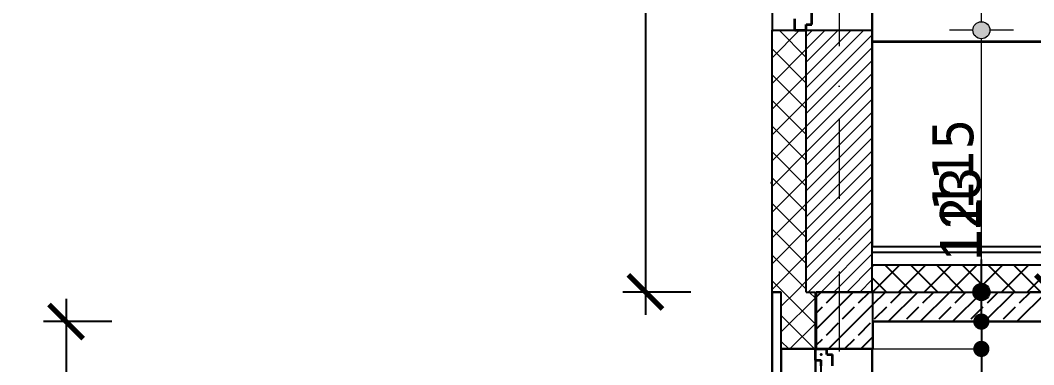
# Model space of a CAD drawing. Header units: millimetres. Extents: x 4647 to 73915, y -13612 to -8141.
# Drawn here: x 11364.7 to 11809.9, y -11125.5 to -10974.2 of the extents above; entities that cross this region are included whole.
import ezdxf
from ezdxf.enums import TextEntityAlignment as Align

# ---------------------------------------------------------------- set-up
doc = ezdxf.new("R2010")
doc.units = ezdxf.units.MM
doc.linetypes.add('Kropki i Kreski', pattern=[67.027776, 35.277777, -17.638888, 0, -14.111111])
doc.layers.add('a_wymiary', color=250, linetype='Continuous', lineweight=9)
doc.layers.add('Konstrukcja - Siatka mod_Nr_Pióra__1', color=7, linetype='Continuous', lineweight=5)
for name, color, linetype in [('Columns', 7, 'Continuous'), ('Furniture & Equipment', 7, 'Continuous'), ('Konstrukcja - Siatka mod', 7, 'Continuous'), ('Konstrukcja - wieńce', 7, 'Continuous'), ('Konstrukcja - Ściany zew', 7, 'Continuous'), ('Okna ArchiCADa', 7, 'Continuous'), ('Structural - Bearing', 7, 'Continuous'), ('Structural - Combined', 7, 'Continuous'), ('WIDOK', 7, 'Continuous'), ('Wymiarowanie - Ogólne', 7, 'Continuous')]:
    doc.layers.add(name, color=color, linetype=linetype)
doc.layers.add('Konstrukcja - Siatka mod_Nr_Pióra__4', color=7, linetype='Continuous', lineweight=5, true_color=0x029e21)
doc.styles.add('GENERATED_STYLE_1', font='arialbd.ttf')
doc.styles.add('GENERATED_STYLE_2', font='tahoma.ttf')
doc.styles.add('GENERATED_STYLE_3', font='arial.ttf')
doc.styles.get("Standard").update_dxf_attribs({"font": 'arial.ttf'})
doc.dimstyles.new('1-100', dxfattribs={"dimtxt": 13, "dimasz": 15, "dimexe": 10, "dimexo": 20, "dimgap": 5, "dimtad": 1, "dimdec": 1, "dimrnd": 0.5, "dimtxsty": 'Standard', "dimblk": 'ARCHTICK', "dimcen": 0.09, "dimdle": 10, "dimadec": 0, "dimazin": 0, "dimtfac": 1, "dimtdec": 1, "dimtofl": 0, "dimtmove": 0, "dimatfit": 3, "dimfxl": 10, "dimfxlon": 1, "dimtolj": 1, "dimtzin": 0, "dimarcsym": 0})

# ---------------------------------------------------------------- blocks, each defined once
blk = doc.blocks.new('ARROWHEAD_11')
at = {"linetype": 'Continuous'}
blk.add_line((0, 0), (-1, 0), dxfattribs=at)
at = {"linetype": 'Continuous', "const_width": 0.25, "flags": 128}
blk.add_lwpolyline([(-0.125, 0, 1), (0.125, 0, 1)], format="xyb", close=True, dxfattribs=at)
blk = doc.blocks.new('Standardowy znacznik siatki')
at = {"layer": 'Konstrukcja - Siatka mod_Nr_Pióra__4', "linetype": 'Kropki i Kreski'}
blk.add_line((272.51, 0), (1529.18, 0), dxfattribs=at)
at = {"layer": 'Konstrukcja - Siatka mod_Nr_Pióra__1', "style": 'GENERATED_STYLE_1'}
blk.add_attdef('AC_MarkerText_1', text='', height=18, dxfattribs=at).set_placement((-28.23, -13.29), align=Align.BOTTOM_LEFT)
blk = doc.blocks.new('_ArchTick')
at = {"color": 0, "linetype": 'ByBlock', "const_width": 0.15}
blk.add_lwpolyline([(-0.5, -0.5), (0.5, 0.5)], dxfattribs=at)
blk = doc.blocks.new('*D869')
at = {"layer": 'a_wymiary', "color": 0, "lineweight": -2, "transparency": 16777216}
for p, q in [((11818.3, -10791.33), (11818.3, -11103.57)), ((11838.3, -10801.33), (11808.3, -10801.33)), ((11838.3, -11093.57), (11808.3, -11093.57))]:
    blk.add_line(p, q, dxfattribs=at)
at = {"layer": 'DEFPOINTS', "color": 0, "transparency": 16777216}
for p in [(11959.23, -10801.33), (11818.3, -11093.57), (11944.97, -11093.57)]:
    blk.add_point(p, dxfattribs=at)
at = {"layer": 'a_wymiary', "color": 0, "lineweight": -2, "transparency": 16777216, "xscale": 15, "yscale": 15, "zscale": 15}
for p, rotation in [((11818.3, -10801.33), 90), ((11818.3, -11093.57), 270)]:
    blk.add_blockref('_ArchTick', p, dxfattribs=dict(at, rotation=rotation))
at = {"layer": 'a_wymiary', "color": 0, "transparency": 16777216, "insert": (11806.67, -10947.45), "char_height": 13, "attachment_point": 5, "rotation": 90}
blk.add_mtext('\\A1;292', dxfattribs=at)
blk = doc.blocks.new('*D873')
at = {"layer": 'a_wymiary', "color": 0, "lineweight": -2, "transparency": 16777216}
for p, q in [((11639.33, -10808.57), (11639.33, -11103.57)), ((11659.33, -10818.57), (11629.33, -10818.57)), ((11659.33, -11093.57), (11629.33, -11093.57))]:
    blk.add_line(p, q, dxfattribs=at)
at = {"layer": 'DEFPOINTS', "color": 0, "transparency": 16777216}
for p in [(11722.79, -10818.57), (11639.33, -11093.57), (11727.8, -11093.57)]:
    blk.add_point(p, dxfattribs=at)
at = {"layer": 'a_wymiary', "color": 0, "lineweight": -2, "transparency": 16777216, "xscale": 15, "yscale": 15, "zscale": 15}
for p, rotation in [((11639.33, -10818.57), 90), ((11639.33, -11093.57), 270)]:
    blk.add_blockref('_ArchTick', p, dxfattribs=dict(at, rotation=rotation))
at = {"layer": 'a_wymiary', "color": 0, "transparency": 16777216, "insert": (11627.69, -10956.07), "char_height": 13, "attachment_point": 5, "rotation": 90}
blk.add_mtext('\\A1;275', dxfattribs=at)
blk = doc.blocks.new('*D874')
at = {"layer": 'a_wymiary', "color": 0, "lineweight": -2, "transparency": 16777216}
for p, q in [((11384.87, -11096.57), (11384.87, -11392.57)), ((11404.87, -11106.57), (11374.87, -11106.57)), ((11404.87, -11382.57), (11374.87, -11382.57))]:
    blk.add_line(p, q, dxfattribs=at)
at = {"layer": 'DEFPOINTS', "color": 0, "transparency": 16777216}
for p in [(11739.28, -11106.57), (11384.87, -11382.57), (11710.33, -11382.57)]:
    blk.add_point(p, dxfattribs=at)
at = {"layer": 'a_wymiary', "color": 0, "lineweight": -2, "transparency": 16777216, "xscale": 15, "yscale": 15, "zscale": 15}
for p, rotation in [((11384.87, -11106.57), 90), ((11384.87, -11382.57), 270)]:
    blk.add_blockref('_ArchTick', p, dxfattribs=dict(at, rotation=rotation))
at = {"layer": 'a_wymiary', "color": 0, "transparency": 16777216, "insert": (11373.23, -11244.57), "char_height": 13, "attachment_point": 5, "rotation": 90}
blk.add_mtext('\\A1;276', dxfattribs=at)

msp = doc.modelspace()

# ---------------------------------------------------------------- hatches: boundary and pattern name
at = {"layer": 'Wymiarowanie - Ogólne', "linetype": 'Continuous', "lineweight": 13}
for points in [[(11790.65, -10978.57), (11790.37, -10977.13), (11789.56, -10975.92), (11788.34, -10975.1), (11786.9, -10974.82), (11785.47, -10975.1), (11784.25, -10975.92), (11783.44, -10977.13), (11783.15, -10978.57), (11783.44, -10980), (11784.25, -10981.22), (11785.47, -10982.03), (11786.9, -10982.32), (11788.34, -10982.03), (11789.56, -10981.22), (11790.37, -10980)], [(11790.65, -10978.57), (11790.37, -10977.13), (11789.56, -10975.92), (11788.34, -10975.1), (11786.9, -10974.82), (11785.47, -10975.1), (11784.25, -10975.92), (11783.44, -10977.13), (11783.15, -10978.57), (11783.44, -10980), (11784.25, -10981.22), (11785.47, -10982.03), (11786.9, -10982.32), (11788.34, -10982.03), (11789.56, -10981.22), (11790.37, -10980)], [(11790.65, -11093.57), (11790.37, -11092.13), (11789.56, -11090.92), (11788.34, -11090.1), (11786.9, -11089.82), (11785.47, -11090.1), (11784.25, -11090.92), (11783.44, -11092.13), (11783.15, -11093.57), (11783.44, -11095), (11784.25, -11096.22), (11785.47, -11097.03), (11786.9, -11097.32), (11788.34, -11097.03), (11789.56, -11096.22), (11790.37, -11095)]]:
    msp.add_hatch(color=254, dxfattribs=at).paths.add_polyline_path(points, flags=0)

# ---------------------------------------------------------------- linework, layer by layer
for p, q in [((11738.98, -10801.57), (11738.98, -11073.57)), ((11694.98, -10818.57), (11694.98, -10978.57)), ((11712.48, -10821.07), (11712.48, -10976.07)), ((11738.98, -10978.57), (11738.98, -10818.57)), ((11704.98, -10978.57), (11704.98, -10973.57)), ((11694.98, -10978.57), (11704.98, -10978.57)), ((11712.48, -10976.07), (11709.98, -10976.07)), ((11709.98, -10976.07), (11709.98, -10978.57)), ((11709.98, -10978.57), (11738.98, -10978.57)), ((11740.99, -10983.57), (11738.99, -10983.57)), ((11738.99, -10983.57), (11738.99, -10983.67)), ((11738.99, -11073.57), (11738.99, -10983.57)), ((11738.99, -10983.57), (11886.98, -10983.57)), ((11888.88, -10983.67), (11738.99, -10983.67)), ((11738.99, -10983.67), (11738.99, -11073.57)), ((11738.99, -10983.67), (11740.99, -10983.67)), ((11740.99, -10983.67), (11740.99, -10983.57)), ((11886.98, -10983.57), (11740.99, -10983.57)), ((11740.99, -10983.57), (11740.99, -10983.67)), ((11740.99, -10983.67), (11886.98, -10983.67)), ((11694.98, -11045.45), (11694.53, -11045.67)), ((11694.53, -11045.67), (11694.54, -11045.68)), ((11694.98, -11045.46), (11694.54, -11045.68)), ((11694.54, -11045.68), (11694.98, -11045.46)), ((11694.54, -11045.68), (11694.55, -11045.7)), ((11694.55, -11045.7), (11694.98, -11045.49)), ((11694.98, -11045.49), (11694.55, -11045.7)), ((11694.55, -11045.7), (11694.57, -11045.74)), ((11694.57, -11045.74), (11694.98, -11045.54)), ((11694.98, -11045.54), (11694.57, -11045.74)), ((11694.57, -11045.74), (11694.6, -11045.8)), ((11694.6, -11045.8), (11694.98, -11045.6)), ((11694.98, -11045.6), (11694.6, -11045.8)), ((11694.6, -11045.8), (11694.64, -11045.89)), ((11694.64, -11045.89), (11694.98, -11045.72)), ((11694.98, -11045.72), (11694.64, -11045.89)), ((11694.64, -11045.89), (11694.71, -11046.03)), ((11694.71, -11046.03), (11694.98, -11045.9)), ((11694.98, -11045.9), (11694.71, -11046.03)), ((11694.71, -11046.03), (11694.8, -11046.2)), ((11694.8, -11046.2), (11694.98, -11046.11)), ((11694.98, -11046.11), (11694.8, -11046.2)), ((11694.8, -11046.2), (11694.89, -11046.39)), ((11694.89, -11046.39), (11694.98, -11046.35)), ((11694.98, -11046.35), (11694.89, -11046.39)), ((11694.89, -11046.39), (11694.98, -11046.57)), ((11694.98, -11045.46), (11694.98, -11045.45)), ((11694.98, -11045.49), (11694.98, -11045.46)), ((11694.98, -11045.54), (11694.98, -11045.49)), ((11694.98, -11045.6), (11694.98, -11045.54)), ((11694.98, -11045.72), (11694.98, -11045.6)), ((11694.98, -11045.9), (11694.98, -11045.72)), ((11694.98, -11046.11), (11694.98, -11045.9)), ((11694.98, -11046.35), (11694.98, -11046.11)), ((11694.98, -11046.57), (11694.98, -11046.35)), ((11738.98, -11073.57), (11738.99, -11073.57)), ((11738.99, -11073.57), (11888.88, -11073.57)), ((11695, -11093.57), (11694.98, -11093.57)), ((11694.98, -11093.57), (11694.98, -11118.57)), ((11698.98, -11093.57), (11695, -11093.57)), ((11695, -11093.57), (11695, -11150.57)), ((11695, -11118.57), (11695, -11093.57)), ((11698.98, -11118.57), (11698.98, -11093.57)), ((11739.28, -11093.57), (11714.28, -11093.57)), ((11714.28, -11093.57), (11714.28, -11118.57)), ((11739.28, -11118.57), (11739.28, -11093.57)), ((11932.47, -11106.57), (11739.28, -11106.57)), ((11739.28, -11106.57), (11739.28, -11118.57)), ((11694.98, -11118.57), (11694.98, -11136.57)), ((11695, -11118.57), (11694.98, -11118.57)), ((11694.98, -11118.57), (11695, -11118.57)), ((11695, -11136.57), (11695, -11118.57)), ((11713.98, -11118.57), (11698.98, -11118.57)), ((11698.98, -11118.57), (11698.98, -11178.57)), ((11698.98, -11150.57), (11698.98, -11118.57)), ((11713.98, -11123.57), (11713.98, -11118.57)), ((11714.28, -11118.57), (11739.28, -11118.57)), ((11738.98, -11118.57), (11718.98, -11118.57)), ((11718.98, -11118.57), (11718.98, -11121.07)), ((11718.98, -11121.07), (11721.48, -11121.07)), ((11721.48, -11121.07), (11721.48, -11126.07)), ((11738.98, -11178.57), (11738.98, -11118.57)), ((11738.98, -11118.57), (11738.98, -11150.57)), ((11739.28, -11118.57), (11738.98, -11118.57)), ((11713.98, -11173.57), (11713.98, -11123.57)), ((11716.48, -11123.57), (11713.98, -11123.57)), ((11713.98, -11123.57), (11713.98, -11173.57)), ((11716.48, -11173.57), (11716.48, -11123.57))]:
    msp.add_line(p, q)
at = {"layer": 'Columns', "color": 251, "lineweight": 15}
for p, q in [((11738.98, -10978.57), (11738.98, -10818.57)), ((11694.98, -11118.57), (11694.98, -11093.57)), ((11694.98, -11118.57), (11695, -11118.57)), ((11694.98, -11136.57), (11694.98, -11118.57))]:
    msp.add_line(p, q, dxfattribs=at)
at = {"layer": 'Furniture & Equipment', "color": 161, "lineweight": 25}
for p, q in [((11740.99, -10983.57), (11738.99, -10983.57)), ((11738.99, -10983.67), (11738.99, -10983.57)), ((11888.88, -10983.67), (11738.99, -10983.67)), ((11738.99, -11073.57), (11738.99, -10983.67)), ((11886.98, -10983.57), (11740.99, -10983.57))]:
    msp.add_line(p, q, dxfattribs=at)
at = {"layer": 'Konstrukcja - wieńce'}
for p, q in [((11714.28, -11093.57), (11738.98, -11093.57)), ((11714.28, -11118.57), (11714.28, -11093.57)), ((11739.28, -11118.57), (11739.28, -11106.57)), ((11714.28, -11118.57), (11739.28, -11118.57))]:
    msp.add_line(p, q, dxfattribs=at)
at = {"layer": 'Konstrukcja - wieńce', "linetype": 'Continuous'}
for p, q in [((11714.28, -11095.78), (11716.49, -11093.57)), ((11714.28, -11109.92), (11730.63, -11093.57)), ((11718.81, -11098.32), (11723.56, -11093.57)), ((11732.95, -11098.32), (11737.7, -11093.57)), ((11714.28, -11102.85), (11717.04, -11100.09)), ((11719.77, -11118.57), (11739.28, -11099.06)), ((11725.88, -11105.39), (11731.19, -11100.09)), ((11718.81, -11112.46), (11724.11, -11107.16)), ((11732.95, -11112.46), (11738.26, -11107.16)), ((11714.28, -11116.99), (11717.04, -11114.23)), ((11726.84, -11118.57), (11731.19, -11114.23)), ((11733.92, -11118.57), (11739.28, -11113.2))]:
    msp.add_line(p, q, dxfattribs=at)
at = {"layer": 'Konstrukcja - Ściany zew'}
for p, q in [((11694.98, -10978.57), (11709.98, -10978.57)), ((11694.98, -11093.57), (11694.98, -10978.57)), ((11709.98, -10978.57), (11738.98, -10978.57)), ((11709.98, -11093.57), (11709.98, -10978.57)), ((11709.98, -11093.57), (11709.98, -10978.57)), ((11738.98, -11093.57), (11738.98, -10978.57)), ((11694.98, -11093.57), (11698.98, -11093.57)), ((11698.98, -11118.57), (11698.98, -11093.57)), ((11709.98, -11093.57), (11713.98, -11093.57)), ((11709.98, -11093.57), (11713.98, -11093.57)), ((11713.98, -11118.57), (11713.98, -11093.57)), ((11713.98, -11118.57), (11713.98, -11093.57)), ((11714.28, -11093.57), (11738.98, -11093.57)), ((11714.28, -11118.57), (11714.28, -11093.57)), ((11698.98, -11118.57), (11713.98, -11118.57)), ((11713.98, -11118.57), (11714.28, -11118.57))]:
    msp.add_line(p, q, dxfattribs=at)
at = {"layer": 'Konstrukcja - Ściany zew', "color": 251, "linetype": 'Continuous', "lineweight": 15}
for p, q in [((11694.98, -10979.31), (11695.72, -10978.57)), ((11694.98, -10990.63), (11707.04, -10978.57)), ((11709.98, -10990.49), (11698.06, -10978.57)), ((11709.98, -10979.18), (11709.37, -10978.57)), ((11709.98, -10981.28), (11712.69, -10978.57)), ((11709.98, -10986.94), (11718.35, -10978.57)), ((11709.98, -10992.6), (11724.01, -10978.57)), ((11709.98, -10998.25), (11729.67, -10978.57)), ((11709.98, -11003.91), (11735.32, -10978.57)), ((11709.98, -11009.57), (11738.98, -10980.57)), ((11709.98, -11001.81), (11694.98, -10986.81)), ((11694.98, -11001.94), (11709.98, -10986.94)), ((11709.98, -11015.22), (11738.98, -10986.22)), ((11709.98, -11020.88), (11738.98, -10991.88)), ((11709.98, -11013.12), (11694.98, -10998.12)), ((11694.98, -11013.25), (11709.98, -10998.25)), ((11709.98, -11026.54), (11738.98, -10997.54)), ((11709.98, -11032.19), (11738.98, -11003.19)), ((11709.98, -11024.43), (11694.98, -11009.43)), ((11694.98, -11024.57), (11709.98, -11009.57)), ((11709.98, -11037.85), (11738.98, -11008.85)), ((11709.98, -11043.51), (11738.98, -11014.51)), ((11709.98, -11035.75), (11694.98, -11020.75)), ((11694.98, -11035.88), (11709.98, -11020.88)), ((11709.98, -11049.16), (11738.98, -11020.16)), ((11709.98, -11054.82), (11738.98, -11025.82)), ((11709.98, -11060.48), (11738.98, -11031.48)), ((11709.98, -11047.06), (11694.98, -11032.06)), ((11694.98, -11047.19), (11709.98, -11032.19)), ((11709.98, -11066.13), (11738.98, -11037.13)), ((11709.98, -11058.38), (11694.98, -11043.38)), ((11694.98, -11058.51), (11709.98, -11043.51)), ((11709.98, -11071.79), (11738.98, -11042.79)), ((11709.98, -11077.45), (11738.98, -11048.45)), ((11709.98, -11083.11), (11738.98, -11054.11)), ((11709.98, -11069.69), (11694.98, -11054.69)), ((11694.98, -11069.82), (11709.98, -11054.82)), ((11709.98, -11088.76), (11738.98, -11059.76)), ((11709.98, -11081), (11694.98, -11066)), ((11694.98, -11081.13), (11709.98, -11066.13)), ((11710.83, -11093.57), (11738.98, -11065.42)), ((11716.49, -11093.57), (11738.98, -11071.08)), ((11709.98, -11092.32), (11694.98, -11077.32)), ((11694.98, -11092.45), (11709.98, -11077.45)), ((11722.15, -11093.57), (11738.98, -11076.73)), ((11727.8, -11093.57), (11738.98, -11082.39)), ((11699.92, -11093.57), (11694.98, -11088.63)), ((11705.18, -11093.57), (11709.98, -11088.76)), ((11733.46, -11093.57), (11738.98, -11088.05)), ((11698.98, -11099.76), (11705.18, -11093.57)), ((11713.98, -11107.63), (11699.92, -11093.57)), ((11713.98, -11096.32), (11711.23, -11093.57)), ((11698.98, -11111.08), (11713.98, -11096.08)), ((11713.98, -11096.08), (11714.28, -11095.78)), ((11713.98, -11101.73), (11714.28, -11101.43)), ((11713.61, -11118.57), (11698.98, -11103.94)), ((11702.8, -11118.57), (11713.98, -11107.39)), ((11713.98, -11107.39), (11714.28, -11107.09)), ((11702.29, -11118.57), (11698.98, -11115.26)), ((11713.98, -11113.05), (11714.28, -11112.75)), ((11714.12, -11118.57), (11714.28, -11118.4))]:
    msp.add_line(p, q, dxfattribs=at)
at = {"layer": 'Konstrukcja - Ściany zew', "color": 251, "lineweight": 15}
msp.add_line((11695, -11150.57), (11695, -11093.57), dxfattribs=at)
at = {"layer": 'Okna ArchiCADa', "color": 251, "lineweight": 15}
for p, q in [((11694.98, -10978.57), (11694.98, -10818.57)), ((11698.98, -11118.57), (11698.98, -11178.57)), ((11738.98, -11118.57), (11738.98, -11178.57))]:
    msp.add_line(p, q, dxfattribs=at)
at = {"layer": 'Okna ArchiCADa', "color": 171, "lineweight": 35}
for p, q in [((11704.98, -10978.57), (11704.98, -10973.57)), ((11712.48, -10976.07), (11712.48, -10971.07)), ((11704.98, -10978.57), (11709.98, -10978.57)), ((11709.98, -10978.57), (11709.98, -10976.07)), ((11709.98, -10976.07), (11712.48, -10976.07)), ((11713.98, -11118.57), (11718.98, -11118.57)), ((11713.98, -11123.57), (11713.98, -11118.57)), ((11718.98, -11121.07), (11718.98, -11118.57)), ((11718.98, -11121.07), (11721.48, -11121.07)), ((11721.48, -11126.07), (11721.48, -11121.07)), ((11713.98, -11123.57), (11716.48, -11123.57)), ((11716.48, -11126.07), (11716.48, -11123.57))]:
    msp.add_line(p, q, dxfattribs=at)
at = {"layer": 'Okna ArchiCADa', "color": 30, "lineweight": 18}
msp.add_line((11713.98, -11173.57), (11713.98, -11123.57), dxfattribs=at)
at = {"layer": 'Okna ArchiCADa', "color": 171, "lineweight": 35}
msp.add_point((11716.48, -11121.07), dxfattribs=at)
msp.add_point((11716.48, -11121.07), dxfattribs=at)
at = {"layer": 'Structural - Bearing', "color": 132, "lineweight": 20}
msp.add_point((11739.28, -11118.57), dxfattribs=at)
at = {"layer": 'Structural - Combined', "color": 8, "lineweight": 13}
for p, q in [((11694.53, -11045.67), (11694.98, -11045.45)), ((11694.53, -11045.67), (11694.54, -11045.68)), ((11694.54, -11045.68), (11694.55, -11045.7)), ((11694.55, -11045.7), (11694.57, -11045.74)), ((11694.57, -11045.74), (11694.6, -11045.8)), ((11694.6, -11045.8), (11694.64, -11045.89)), ((11694.64, -11045.89), (11694.71, -11046.03)), ((11694.71, -11046.03), (11694.8, -11046.2)), ((11694.8, -11046.2), (11694.89, -11046.39)), ((11694.89, -11046.39), (11694.98, -11046.57))]:
    msp.add_line(p, q, dxfattribs=at)
at = {"layer": 'WIDOK'}
for p, q in [((11738.98, -11073.57), (12111.98, -11073.57)), ((11738.98, -11076.07), (11738.98, -11073.57)), ((11738.98, -11076.07), (12111.98, -11076.07)), ((11738.98, -11081.57), (11738.98, -11076.07)), ((11738.98, -11076.07), (12111.98, -11076.07)), ((11738.98, -11081.57), (12111.98, -11081.57)), ((11738.98, -11081.57), (12111.98, -11081.57)), ((11738.98, -11093.57), (11738.98, -11081.57)), ((11738.98, -11093.57), (11739.28, -11093.57)), ((11739.28, -11093.57), (12111.98, -11093.57)), ((11739.28, -11093.57), (12345.09, -11093.57)), ((11739.28, -11106.57), (12345.09, -11106.57))]:
    msp.add_line(p, q, dxfattribs=at)
at = {"layer": 'WIDOK', "linetype": 'Continuous'}
for p, q in [((11738.98, -11082.39), (11739.8, -11081.57)), ((11739.12, -11093.57), (11751.12, -11081.57)), ((11756.49, -11093.57), (11744.49, -11081.57)), ((11750.43, -11093.57), (11762.43, -11081.57)), ((11767.8, -11093.57), (11755.8, -11081.57)), ((11761.74, -11093.57), (11773.74, -11081.57)), ((11779.12, -11093.57), (11767.12, -11081.57)), ((11773.06, -11093.57), (11785.06, -11081.57)), ((11790.43, -11093.57), (11778.43, -11081.57)), ((11784.37, -11093.57), (11796.37, -11081.57)), ((11801.74, -11093.57), (11789.74, -11081.57)), ((11795.68, -11093.57), (11807.68, -11081.57)), ((11813.06, -11093.57), (11801.06, -11081.57)), ((11807, -11093.57), (11819, -11081.57)), ((11745.18, -11093.57), (11738.98, -11087.38)), ((11739.28, -11099.06), (11744.77, -11093.57)), ((11745.92, -11106.57), (11758.92, -11093.57)), ((11747.1, -11098.32), (11751.84, -11093.57)), ((11760.06, -11106.57), (11773.06, -11093.57)), ((11761.24, -11098.32), (11765.99, -11093.57)), ((11774.2, -11106.57), (11787.2, -11093.57)), ((11775.38, -11098.32), (11780.13, -11093.57)), ((11788.34, -11106.57), (11801.34, -11093.57)), ((11789.52, -11098.32), (11794.27, -11093.57)), ((11802.48, -11106.57), (11815.48, -11093.57)), ((11803.66, -11098.32), (11808.41, -11093.57)), ((11740.02, -11105.39), (11745.33, -11100.09)), ((11754.17, -11105.39), (11759.47, -11100.09)), ((11768.31, -11105.39), (11773.61, -11100.09)), ((11782.45, -11105.39), (11787.75, -11100.09)), ((11796.59, -11105.39), (11801.9, -11100.09))]:
    msp.add_line(p, q, dxfattribs=at)
at = {"layer": 'Wymiarowanie - Ogólne', "color": 151, "lineweight": 20}
for p, q in [((11786.9, -10974.82), (11786.9, -10822.32)), ((11783.15, -10978.57), (11772.84, -10978.57)), ((11800.97, -10978.57), (11790.65, -10978.57)), ((11786.9, -11089.82), (11786.9, -10982.32)), ((11786.9, -11079.32), (11786.9, -11040.79)), ((11786.9, -11092.32), (11786.9, -11054)), ((11738.98, -11093.57), (11787.08, -11093.57)), ((11783.15, -11093.57), (11772.84, -11093.57)), ((11786.9, -11106.57), (11786.9, -11093.57)), ((11800.97, -11093.57), (11790.65, -11093.57)), ((11738.98, -11106.57), (11787.08, -11106.57)), ((11738.98, -11106.57), (11787.08, -11106.57)), ((11786.9, -11118.57), (11786.9, -11106.57)), ((11739.28, -11118.57), (11787.08, -11118.57)), ((11739.28, -11118.57), (11787.08, -11118.57)), ((11786.9, -11120.82), (11786.9, -11135.07))]:
    msp.add_line(p, q, dxfattribs=at)
at = {"layer": 'Wymiarowanie - Ogólne', "color": 254, "lineweight": 13}
for centre in [(11786.9, -10978.57), (11786.9, -11093.57)]:
    msp.add_circle(centre, 3.75, dxfattribs=at)

# ---------------------------------------------------------------- block references
at = {"layer": 'Konstrukcja - Siatka mod', "color": 251, "lineweight": 15, "rotation": 270}
msp.add_blockref('Standardowy znacznik siatki', (11724.48, -10073.57), dxfattribs=at)
at = {"layer": 'Wymiarowanie - Ogólne', "color": 151, "lineweight": 20, "xscale": 14.25, "yscale": 14.25, "zscale": 14.25}
for p, rotation in [((11786.9, -11093.57), 270), ((11786.9, -11106.57), 270), ((11786.9, -11106.57), 90), ((11786.9, -11118.57), 90), ((11786.9, -11118.57), 90)]:
    msp.add_blockref('ARROWHEAD_11', p, dxfattribs=dict(at, rotation=rotation))

# ---------------------------------------------------------------- texts
at = {"layer": 'Wymiarowanie - Ogólne', "color": 8, "lineweight": 13, "insert": (11765.3, -11057.96), "char_height": 18, "attachment_point": 1, "rotation": 90, "style": 'GENERATED_STYLE_2'}
msp.add_mtext('{115}', dxfattribs=at)
at = {"layer": 'Wymiarowanie - Ogólne', "color": 8, "lineweight": 20, "char_height": 18, "attachment_point": 5, "rotation": 90, "style": 'GENERATED_STYLE_3'}
for s, insert in [('\\A1;13', (11777.62, -11052.93)), ('\\A1;12', (11777.77, -11066.03))]:
    msp.add_mtext(s, dxfattribs=dict(at, insert=insert))

# ---------------------------------------------------------------- dimensions: what is measured, and where the dimension line sits
at = {"layer": 'a_wymiary'}
dim = msp.add_linear_dim(base=(11818.3, -11093.57), p1=(11959.23, -10801.33), p2=(11944.97, -11093.57), angle=90, dimstyle='1-100', override={"dimfxl": 20}, dxfattribs=at)
dim.commit()
dim.dimension.update_dxf_attribs({"geometry": '*D869', "text_midpoint": (11818.3, -10947.45), "dimtype": 160})
for base, p1, p2, picture, middle in [((11639.33, -11093.57), (11722.79, -10818.57), (11727.8, -11093.57), '*D873', (11627.69, -10956.07)), ((11384.87, -11382.57), (11739.28, -11106.57), (11710.33, -11382.57), '*D874', (11373.23, -11244.57))]:
    dim = msp.add_linear_dim(base=base, p1=p1, p2=p2, angle=90, dimstyle='1-100', override={"dimfxl": 20}, dxfattribs=at)
    dim.commit()
    dim.dimension.update_dxf_attribs({"geometry": picture, "text_midpoint": middle})

doc.saveas('drawing.dxf')
